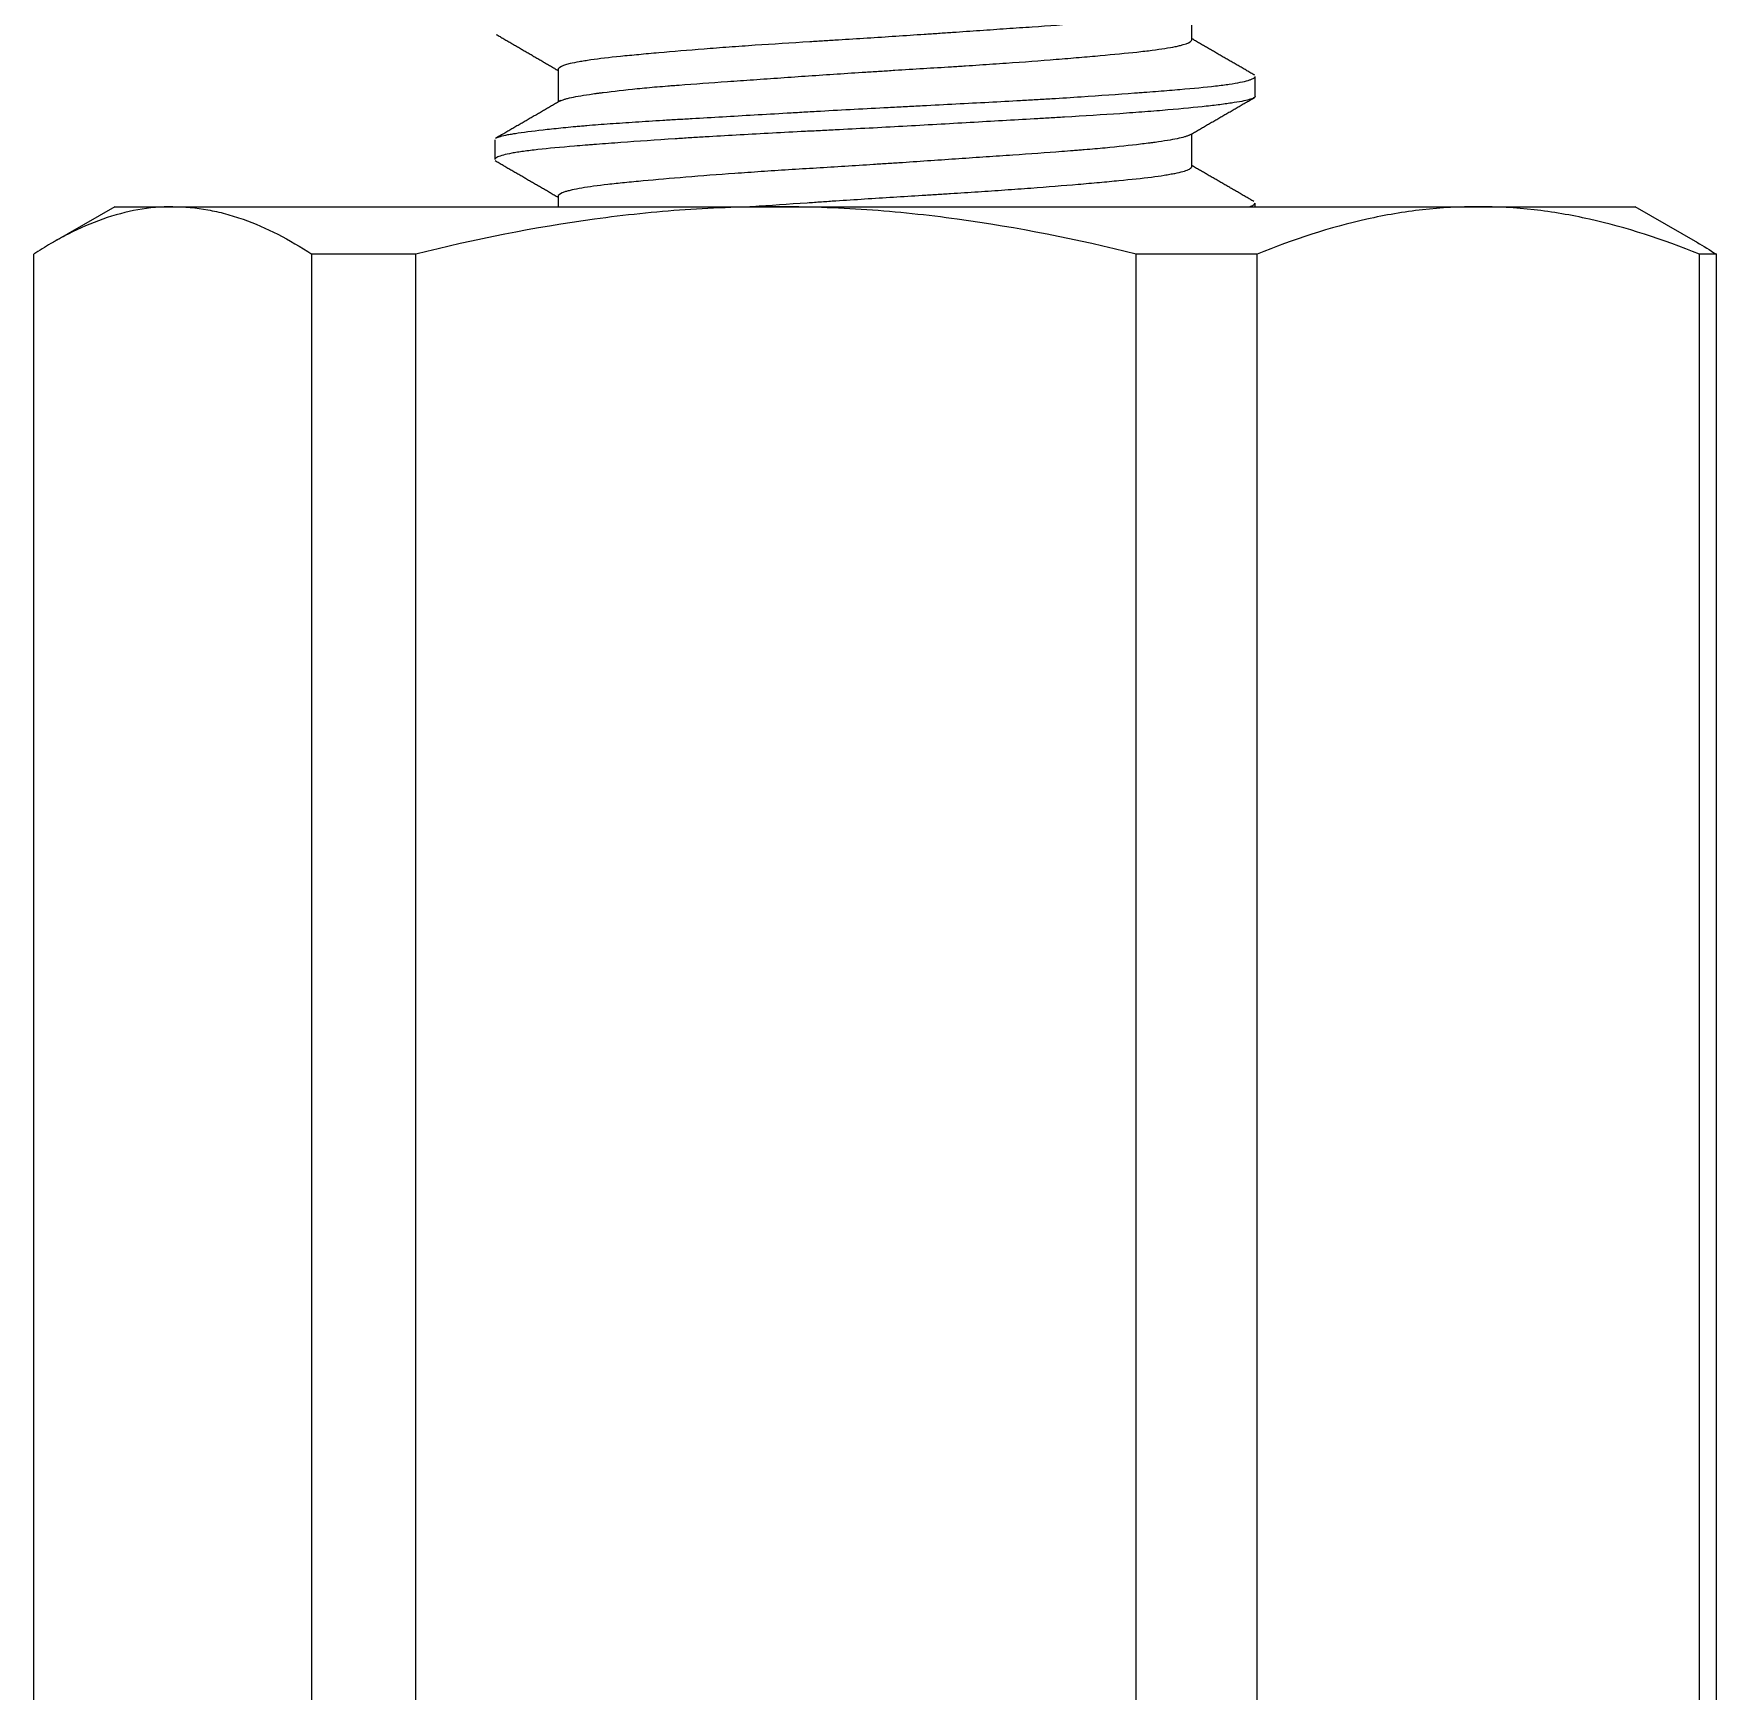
# Model space of a CAD drawing. Extents: x 9509 to 10103, y -14876 to -14456.
# Drawn here: x 9587.77 to 9601.06, y -14797.56 to -14784.48 of the extents above; entities that cross this region are included whole.
import ezdxf

# ---------------------------------------------------------------- set-up
doc = ezdxf.new("R2010")
doc.units = 0
doc.header["$MEASUREMENT"] = 0
doc.linetypes.add('HIDDEN2', pattern=[4.7625, 3.175, -1.5875])
doc.layers.add('1', color=4, linetype='HIDDEN2')

msp = doc.modelspace()

# ---------------------------------------------------------------- linework, layer by layer
at = {"layer": '1', "color": 7, "linetype": 'Continuous', "lineweight": 18}
for p, q in [((9596.915, -14784.524), (9596.915, -14784.266)), ((9591.915, -14784.757), (9591.915, -14785.015)), ((9597.415, -14784.968), (9597.415, -14784.813)), ((9591.415, -14785.312), (9591.415, -14785.468)), ((9596.915, -14785.524), (9596.915, -14785.266)), ((9591.915, -14785.757), (9591.915, -14785.841)), ((9588.415, -14785.841), (9587.92, -14786.127)), ((9588.415, -14785.841), (9600.415, -14785.841)), ((9597.415, -14785.841), (9597.415, -14785.813)), ((9600.911, -14786.127), (9600.415, -14785.841)), ((9587.775, -14805.465), (9587.775, -14786.216)), ((9589.971, -14805.465), (9589.971, -14786.216)), ((9590.791, -14786.216), (9589.971, -14786.216)), ((9590.791, -14805.465), (9590.791, -14786.216)), ((9597.432, -14786.216), (9596.478, -14786.216)), ((9596.478, -14805.465), (9596.478, -14786.216)), ((9597.432, -14805.465), (9597.432, -14786.216)), ((9601.056, -14786.216), (9600.922, -14786.216)), ((9600.922, -14805.465), (9600.922, -14786.216)), ((9601.056, -14805.465), (9601.056, -14786.216))]:
    msp.add_line(p, q, dxfattribs=at)
for points, knots in [([(9596.902, -14784.274), (9596.898, -14784.276), (9596.894, -14784.278), (9596.868, -14784.289), (9596.833, -14784.298), (9596.772, -14784.31), (9596.759, -14784.312), (9596.739, -14784.316), (9596.732, -14784.317), (9596.717, -14784.319), (9596.709, -14784.321), (9596.671, -14784.327), (9596.637, -14784.332), (9596.528, -14784.346), (9596.443, -14784.356), (9596.322, -14784.369), (9596.297, -14784.371), (9596.246, -14784.376), (9596.22, -14784.379), (9596.141, -14784.386), (9596.085, -14784.391), (9595.913, -14784.405), (9595.789, -14784.414), (9595.623, -14784.426), (9595.59, -14784.428), (9595.522, -14784.433), (9595.488, -14784.435), (9595.385, -14784.442), (9595.245, -14784.452), (9595.101, -14784.462), (9594.991, -14784.469), (9594.954, -14784.472), (9594.88, -14784.477), (9594.842, -14784.479), (9594.654, -14784.492), (9594.504, -14784.502), (9594.278, -14784.516), (9594.202, -14784.521), (9594.089, -14784.528), (9594.052, -14784.53), (9593.976, -14784.535), (9593.939, -14784.537), (9593.753, -14784.549), (9593.609, -14784.558), (9593.4, -14784.572), (9593.331, -14784.577), (9593.23, -14784.584), (9593.196, -14784.587), (9593.131, -14784.592), (9593.098, -14784.594), (9592.939, -14784.607), (9592.82, -14784.617), (9592.682, -14784.629), (9592.655, -14784.631), (9592.602, -14784.636), (9592.576, -14784.639), (9592.5, -14784.646), (9592.452, -14784.65), (9592.317, -14784.664), (9592.239, -14784.673), (9592.155, -14784.685), (9592.139, -14784.688), (9592.109, -14784.693), (9592.094, -14784.695), (9592.053, -14784.702), (9592.03, -14784.707), (9591.968, -14784.722), (9591.941, -14784.732), (9591.925, -14784.743), (9591.923, -14784.745), (9591.92, -14784.747), (9591.919, -14784.748), (9591.916, -14784.752), (9591.915, -14784.755), (9591.915, -14784.757), (9591.915, -14784.757), (9591.915, -14784.757)], [0, 0, 0, 0, 0.013384, 0.013384, 0.073135, 0.073135, 0.088073, 0.088073, 0.095542, 0.095542, 0.103011, 0.103011, 0.132886, 0.132886, 0.192638, 0.192638, 0.207576, 0.207576, 0.222514, 0.222514, 0.252389, 0.252389, 0.312141, 0.312141, 0.327079, 0.327079, 0.342017, 0.342017, 0.371892, 0.401768, 0.401768, 0.416706, 0.416706, 0.431644, 0.431644, 0.491395, 0.491395, 0.521271, 0.521271, 0.536209, 0.536209, 0.551147, 0.551147, 0.610898, 0.610898, 0.640774, 0.640774, 0.655712, 0.655712, 0.670649, 0.670649, 0.730401, 0.730401, 0.745339, 0.745339, 0.760277, 0.760277, 0.790152, 0.790152, 0.849904, 0.849904, 0.864842, 0.864842, 0.879779, 0.879779, 0.909655, 0.909655, 0.969407, 0.969407, 0.976876, 0.976876, 0.984344, 0.984344, 0.999282, 0.999282, 1, 1, 1, 1]), ([(9591.928, -14785.008), (9591.934, -14785.004), (9591.943, -14785), (9591.96, -14784.994), (9591.968, -14784.992), (9591.984, -14784.987), (9591.994, -14784.985), (9592.024, -14784.978), (9592.07, -14784.969), (9592.129, -14784.959), (9592.179, -14784.952), (9592.205, -14784.948), (9592.232, -14784.944), (9592.251, -14784.942), (9592.261, -14784.941), (9592.349, -14784.929), (9592.439, -14784.919), (9592.589, -14784.904), (9592.641, -14784.899), (9592.724, -14784.892), (9592.752, -14784.89), (9592.796, -14784.886), (9592.81, -14784.885), (9592.84, -14784.883), (9592.855, -14784.882), (9592.99, -14784.871), (9593.117, -14784.862), (9593.318, -14784.848), (9593.386, -14784.843), (9593.492, -14784.836), (9593.528, -14784.833), (9593.6, -14784.828), (9593.636, -14784.826), (9593.817, -14784.813), (9593.965, -14784.803), (9594.191, -14784.788), (9594.266, -14784.783), (9594.381, -14784.776), (9594.42, -14784.773), (9594.496, -14784.769), (9594.534, -14784.766), (9594.723, -14784.754), (9594.872, -14784.745), (9595.057, -14784.734), (9595.093, -14784.731), (9595.167, -14784.727), (9595.203, -14784.724), (9595.311, -14784.717), (9595.382, -14784.712), (9595.588, -14784.698), (9595.72, -14784.688), (9595.876, -14784.675), (9595.907, -14784.673), (9595.968, -14784.668), (9595.997, -14784.665), (9596.085, -14784.658), (9596.14, -14784.653), (9596.3, -14784.638), (9596.396, -14784.629), (9596.504, -14784.618), (9596.525, -14784.615), (9596.565, -14784.611), (9596.584, -14784.608), (9596.639, -14784.601), (9596.706, -14784.592), (9596.761, -14784.582), (9596.797, -14784.575), (9596.814, -14784.571), (9596.829, -14784.567), (9596.839, -14784.565), (9596.843, -14784.563), (9596.883, -14784.552), (9596.904, -14784.542), (9596.914, -14784.529), (9596.915, -14784.527), (9596.915, -14784.524)], [0, 0, 0, 0, 0.023992, 0.023992, 0.038988, 0.038988, 0.053983, 0.053983, 0.083973, 0.113964, 0.113964, 0.128959, 0.136456, 0.136456, 0.143954, 0.143954, 0.203935, 0.203935, 0.233925, 0.233925, 0.24892, 0.24892, 0.256418, 0.256418, 0.263916, 0.263916, 0.323896, 0.323896, 0.353887, 0.353887, 0.368882, 0.368882, 0.383877, 0.383877, 0.443858, 0.443858, 0.473848, 0.473848, 0.488844, 0.488844, 0.503839, 0.503839, 0.56382, 0.56382, 0.578815, 0.578815, 0.59381, 0.59381, 0.6238, 0.6238, 0.683781, 0.683781, 0.698776, 0.698776, 0.713772, 0.713772, 0.743762, 0.743762, 0.803743, 0.803743, 0.818738, 0.818738, 0.833733, 0.833733, 0.863724, 0.893714, 0.893714, 0.908709, 0.916207, 0.916207, 0.923704, 0.923704, 0.983685, 0.983685, 1, 1, 1, 1]), ([(9591.428, -14785.298), (9591.435, -14785.294), (9591.458, -14785.285), (9591.494, -14785.277), (9591.529, -14785.27), (9591.542, -14785.268), (9591.569, -14785.263), (9591.584, -14785.261), (9591.661, -14785.249), (9591.738, -14785.24), (9591.873, -14785.225), (9591.922, -14785.22), (9592, -14785.212), (9592.027, -14785.21), (9592.069, -14785.206), (9592.083, -14785.205), (9592.112, -14785.202), (9592.184, -14785.196), (9592.261, -14785.19), (9592.389, -14785.181), (9592.522, -14785.172), (9592.666, -14785.163), (9592.76, -14785.157), (9592.779, -14785.156), (9592.817, -14785.153), (9592.836, -14785.152), (9592.894, -14785.149), (9592.933, -14785.147), (9593.129, -14785.135), (9593.292, -14785.126), (9593.547, -14785.111), (9593.633, -14785.106), (9593.743, -14785.1), (9593.765, -14785.099), (9593.809, -14785.096), (9593.875, -14785.092), (9593.942, -14785.088), (9594.074, -14785.081), (9594.163, -14785.076), (9594.341, -14785.066), (9594.43, -14785.062), (9594.565, -14785.055), (9594.632, -14785.051), (9594.699, -14785.048), (9594.744, -14785.045), (9594.767, -14785.044), (9594.879, -14785.038), (9594.967, -14785.034), (9595.229, -14785.02), (9595.399, -14785.011), (9595.606, -14785), (9595.647, -14784.997), (9595.709, -14784.994), (9595.729, -14784.992), (9595.77, -14784.99), (9595.87, -14784.984), (9595.967, -14784.978), (9596.192, -14784.963), (9596.332, -14784.953), (9596.48, -14784.942), (9596.496, -14784.941), (9596.529, -14784.938), (9596.545, -14784.937), (9596.592, -14784.934), (9596.623, -14784.931), (9596.713, -14784.924), (9596.769, -14784.92), (9596.929, -14784.906), (9597.022, -14784.897), (9597.123, -14784.885), (9597.142, -14784.883), (9597.178, -14784.878), (9597.195, -14784.876), (9597.244, -14784.869), (9597.301, -14784.859), (9597.343, -14784.849), (9597.369, -14784.842), (9597.376, -14784.839), (9597.389, -14784.834), (9597.395, -14784.832), (9597.409, -14784.824), (9597.414, -14784.819), (9597.415, -14784.814), (9597.415, -14784.814), (9597.415, -14784.813)], [0, 0, 0, 0, 0.026836, 0.056261, 0.056261, 0.070974, 0.070974, 0.085687, 0.085687, 0.144538, 0.144538, 0.173964, 0.173964, 0.188676, 0.188676, 0.196033, 0.196033, 0.203389, 0.232815, 0.232815, 0.26224, 0.291666, 0.291666, 0.299022, 0.299022, 0.306379, 0.306379, 0.321092, 0.321092, 0.379943, 0.379943, 0.409368, 0.409368, 0.416725, 0.416725, 0.424081, 0.438794, 0.438794, 0.468219, 0.468219, 0.497645, 0.497645, 0.512358, 0.519714, 0.519714, 0.527071, 0.527071, 0.556496, 0.556496, 0.615347, 0.615347, 0.63006, 0.63006, 0.637417, 0.637417, 0.644773, 0.674199, 0.674199, 0.73305, 0.73305, 0.740406, 0.740406, 0.747762, 0.747762, 0.762475, 0.762475, 0.791901, 0.791901, 0.850752, 0.850752, 0.865465, 0.865465, 0.880178, 0.880178, 0.909603, 0.939029, 0.939029, 0.953742, 0.953742, 0.968454, 0.968454, 0.99788, 0.99788, 1, 1, 1, 1]), ([(9597.415, -14784.969), (9597.415, -14784.97), (9597.415, -14784.971), (9597.414, -14784.973), (9597.414, -14784.974), (9597.412, -14784.977), (9597.411, -14784.978), (9597.403, -14784.984), (9597.393, -14784.988), (9597.352, -14785.002), (9597.309, -14785.01), (9597.236, -14785.022), (9597.221, -14785.024), (9597.187, -14785.029), (9597.17, -14785.031), (9597.114, -14785.039), (9597.074, -14785.043), (9596.943, -14785.058), (9596.842, -14785.068), (9596.699, -14785.08), (9596.669, -14785.083), (9596.609, -14785.088), (9596.578, -14785.09), (9596.483, -14785.097), (9596.417, -14785.102), (9596.213, -14785.116), (9596.067, -14785.125), (9595.871, -14785.136), (9595.831, -14785.139), (9595.751, -14785.143), (9595.711, -14785.146), (9595.589, -14785.153), (9595.424, -14785.162), (9595.168, -14785.177), (9594.992, -14785.187), (9594.814, -14785.197), (9594.725, -14785.202), (9594.546, -14785.212), (9594.457, -14785.217), (9594.279, -14785.226), (9594.19, -14785.231), (9594.056, -14785.237), (9594.012, -14785.24), (9593.923, -14785.244), (9593.878, -14785.246), (9593.657, -14785.258), (9593.486, -14785.267), (9593.237, -14785.281), (9593.155, -14785.286), (9593.035, -14785.293), (9592.995, -14785.295), (9592.936, -14785.299), (9592.916, -14785.3), (9592.877, -14785.303), (9592.858, -14785.304), (9592.686, -14785.315), (9592.543, -14785.325), (9592.344, -14785.34), (9592.28, -14785.344), (9592.203, -14785.35), (9592.188, -14785.351), (9592.158, -14785.354), (9592.143, -14785.355), (9592.1, -14785.358), (9592.071, -14785.361), (9591.934, -14785.372), (9591.838, -14785.381), (9591.714, -14785.395), (9591.676, -14785.4), (9591.633, -14785.406), (9591.625, -14785.407), (9591.608, -14785.409), (9591.585, -14785.413), (9591.563, -14785.416), (9591.497, -14785.429), (9591.46, -14785.439), (9591.432, -14785.451), (9591.426, -14785.455), (9591.421, -14785.459), (9591.419, -14785.461), (9591.418, -14785.462), (9591.416, -14785.465), (9591.415, -14785.467), (9591.415, -14785.469)], [0, 0, 0, 0, 0.005132, 0.005132, 0.01226, 0.01226, 0.019388, 0.019388, 0.047901, 0.047901, 0.104926, 0.104926, 0.119183, 0.119183, 0.133439, 0.133439, 0.161952, 0.161952, 0.218977, 0.218977, 0.233234, 0.233234, 0.24749, 0.24749, 0.276003, 0.276003, 0.333028, 0.333028, 0.347285, 0.347285, 0.361541, 0.361541, 0.390054, 0.418567, 0.447079, 0.447079, 0.475592, 0.475592, 0.504105, 0.504105, 0.532618, 0.532618, 0.546874, 0.546874, 0.561131, 0.561131, 0.618156, 0.618156, 0.646669, 0.646669, 0.660925, 0.660925, 0.668053, 0.668053, 0.675182, 0.675182, 0.732207, 0.732207, 0.76072, 0.76072, 0.767848, 0.767848, 0.774976, 0.774976, 0.789233, 0.789233, 0.846258, 0.846258, 0.874771, 0.874771, 0.881899, 0.881899, 0.889027, 0.903284, 0.903284, 0.960309, 0.960309, 0.974566, 0.981694, 0.981694, 0.988822, 0.988822, 1, 1, 1, 1]), ([(9596.9, -14785.275), (9596.899, -14785.275), (9596.898, -14785.276), (9596.892, -14785.279), (9596.886, -14785.281), (9596.877, -14785.285), (9596.873, -14785.286), (9596.866, -14785.288), (9596.862, -14785.289), (9596.826, -14785.3), (9596.781, -14785.309), (9596.694, -14785.323), (9596.654, -14785.329), (9596.608, -14785.336), (9596.59, -14785.338), (9596.58, -14785.339), (9596.551, -14785.343), (9596.531, -14785.345), (9596.428, -14785.358), (9596.335, -14785.368), (9596.179, -14785.383), (9596.125, -14785.387), (9596.053, -14785.393), (9596.039, -14785.394), (9596.01, -14785.397), (9595.965, -14785.4), (9595.92, -14785.404), (9595.768, -14785.415), (9595.639, -14785.425), (9595.468, -14785.436), (9595.434, -14785.439), (9595.364, -14785.444), (9595.329, -14785.446), (9595.222, -14785.453), (9595.15, -14785.458), (9594.931, -14785.473), (9594.783, -14785.483), (9594.594, -14785.496), (9594.557, -14785.498), (9594.48, -14785.503), (9594.442, -14785.506), (9594.328, -14785.513), (9594.253, -14785.518), (9594.028, -14785.532), (9593.88, -14785.541), (9593.697, -14785.552), (9593.66, -14785.555), (9593.588, -14785.559), (9593.552, -14785.562), (9593.446, -14785.569), (9593.377, -14785.574), (9593.175, -14785.588), (9593.046, -14785.598), (9592.801, -14785.618), (9592.688, -14785.628), (9592.535, -14785.642), (9592.486, -14785.647), (9592.416, -14785.654), (9592.394, -14785.656), (9592.35, -14785.661), (9592.328, -14785.663), (9592.226, -14785.675), (9592.157, -14785.684), (9592.072, -14785.699), (9592.046, -14785.704), (9592.013, -14785.711), (9592.003, -14785.714), (9591.984, -14785.719), (9591.975, -14785.721), (9591.937, -14785.734), (9591.92, -14785.744), (9591.915, -14785.755), (9591.915, -14785.757), (9591.915, -14785.759)], [0, 0, 0, 0, 0.004063, 0.004063, 0.019001, 0.019001, 0.02647, 0.02647, 0.033939, 0.033939, 0.09369, 0.09369, 0.123566, 0.131035, 0.131035, 0.138504, 0.138504, 0.153442, 0.153442, 0.213193, 0.213193, 0.243069, 0.243069, 0.250538, 0.250538, 0.258007, 0.272945, 0.272945, 0.332696, 0.332696, 0.347634, 0.347634, 0.362572, 0.362572, 0.392448, 0.392448, 0.452199, 0.452199, 0.467137, 0.467137, 0.482075, 0.482075, 0.51195, 0.51195, 0.571702, 0.571702, 0.58664, 0.58664, 0.601578, 0.601578, 0.631453, 0.631453, 0.691205, 0.691205, 0.750956, 0.750956, 0.780832, 0.780832, 0.79577, 0.79577, 0.810708, 0.810708, 0.870459, 0.870459, 0.900335, 0.900335, 0.915273, 0.915273, 0.930211, 0.930211, 0.989962, 0.989962, 1, 1, 1, 1]), ([(9593.405, -14785.842), (9593.42, -14785.841), (9593.434, -14785.84), (9593.588, -14785.829), (9593.732, -14785.819), (9593.918, -14785.807), (9593.956, -14785.804), (9594.031, -14785.799), (9594.069, -14785.796), (9594.182, -14785.789), (9594.258, -14785.784), (9594.485, -14785.769), (9594.636, -14785.76), (9594.825, -14785.748), (9594.863, -14785.746), (9594.938, -14785.741), (9594.975, -14785.739), (9595.085, -14785.732), (9595.231, -14785.723), (9595.371, -14785.713), (9595.51, -14785.703), (9595.578, -14785.699), (9595.778, -14785.684), (9595.902, -14785.673), (9596.076, -14785.659), (9596.132, -14785.654), (9596.213, -14785.646), (9596.239, -14785.644), (9596.29, -14785.639), (9596.316, -14785.637), (9596.437, -14785.625), (9596.523, -14785.616), (9596.634, -14785.602), (9596.676, -14785.596), (9596.714, -14785.59), (9596.729, -14785.587), (9596.736, -14785.586), (9596.757, -14785.582), (9596.77, -14785.58), (9596.831, -14785.568), (9596.867, -14785.558), (9596.9, -14785.543), (9596.907, -14785.538), (9596.913, -14785.531), (9596.913, -14785.53), (9596.915, -14785.528), (9596.915, -14785.526), (9596.915, -14785.525), (9596.915, -14785.525), (9596.915, -14785.524)], [0, 0, 0, 0, 0.009559, 0.009559, 0.101471, 0.101471, 0.124448, 0.124448, 0.147426, 0.147426, 0.193382, 0.193382, 0.285294, 0.285294, 0.308272, 0.308272, 0.33125, 0.33125, 0.377206, 0.423162, 0.423162, 0.469118, 0.469118, 0.561029, 0.561029, 0.606985, 0.606985, 0.629963, 0.629963, 0.652941, 0.652941, 0.744853, 0.744853, 0.790809, 0.802298, 0.802298, 0.813787, 0.813787, 0.836765, 0.836765, 0.928676, 0.928676, 0.974632, 0.974632, 0.986121, 0.986121, 0.99761, 0.99761, 1, 1, 1, 1]), ([(9588.873, -14785.841), (9588.781, -14785.841), (9588.689, -14785.849), (9588.505, -14785.882), (9588.413, -14785.907), (9588.23, -14785.971), (9588.138, -14786.011), (9588.024, -14786.069), (9588.001, -14786.081), (9587.955, -14786.106), (9587.887, -14786.145), (9587.82, -14786.187), (9587.775, -14786.216)], [0, 0, 0, 0, 0.25, 0.25, 0.5, 0.5, 0.75, 0.75, 0.8125, 0.8125, 0.875, 1, 1, 1, 1]), ([(9588.873, -14785.841), (9588.965, -14785.841), (9589.057, -14785.849), (9589.196, -14785.874), (9589.242, -14785.884), (9589.312, -14785.903), (9589.335, -14785.91), (9589.381, -14785.924), (9589.589, -14785.993), (9589.793, -14786.1), (9589.971, -14786.216)], [0, 0, 0, 0, 0.25, 0.25, 0.375, 0.375, 0.4375, 0.4375, 0.5, 1, 1, 1, 1]), ([(9593.635, -14785.841), (9593.396, -14785.841), (9593.157, -14785.849), (9592.678, -14785.882), (9592.439, -14785.907), (9591.727, -14786.004), (9591.258, -14786.099), (9590.791, -14786.216)], [0, 0, 0, 0, 0.25, 0.25, 0.5, 0.5, 1, 1, 1, 1]), ([(9596.478, -14786.216), (9596.009, -14786.098), (9595.538, -14786.004), (9594.828, -14785.907), (9594.59, -14785.882), (9594.114, -14785.849), (9593.874, -14785.841), (9593.635, -14785.841)], [0, 0, 0, 0, 0.5, 0.5, 0.75, 0.75, 1, 1, 1, 1]), ([(9597.371, -14785.841), (9597.385, -14785.836), (9597.407, -14785.827), (9597.415, -14785.817), (9597.415, -14785.813)], [0, 0, 0, 0, 0.483333, 1, 1, 1, 1]), ([(9599.177, -14785.841), (9599.031, -14785.841), (9598.884, -14785.849), (9598.59, -14785.882), (9598.443, -14785.907), (9598.006, -14786.004), (9597.718, -14786.099), (9597.432, -14786.216)], [0, 0, 0, 0, 0.25, 0.25, 0.5, 0.5, 1, 1, 1, 1]), ([(9600.922, -14786.216), (9600.634, -14786.098), (9600.345, -14786.004), (9599.909, -14785.907), (9599.763, -14785.882), (9599.471, -14785.849), (9599.324, -14785.841), (9599.177, -14785.841)], [0, 0, 0, 0, 0.5, 0.5, 0.75, 0.75, 1, 1, 1, 1])]:
    msp.add_open_spline(points, degree=3, knots=knots, dxfattribs=at)
for points, degree in [([(9591.425, -14784.481), (9591.67, -14784.623), (9591.915, -14784.766)], 2), ([(9597.414, -14784.804), (9597.164, -14784.66), (9596.915, -14784.515)], 2), ([(9596.896, -14785.277), (9597.153, -14785.128), (9597.411, -14784.979)], 2), ([(9591.934, -14785.004), (9591.678, -14785.153), (9591.42, -14785.302)], 2), ([(9591.417, -14785.477), (9591.666, -14785.621), (9591.915, -14785.766)], 2), ([(9597.406, -14785.8), (9597.161, -14785.658), (9596.915, -14785.516)], 2), ([(9600.903, -14786.122), (9600.955, -14786.152), (9601.005, -14786.183), (9601.056, -14786.216)], 3)]:
    msp.add_open_spline(points, degree=degree, dxfattribs=at)

doc.saveas('drawing.dxf')
